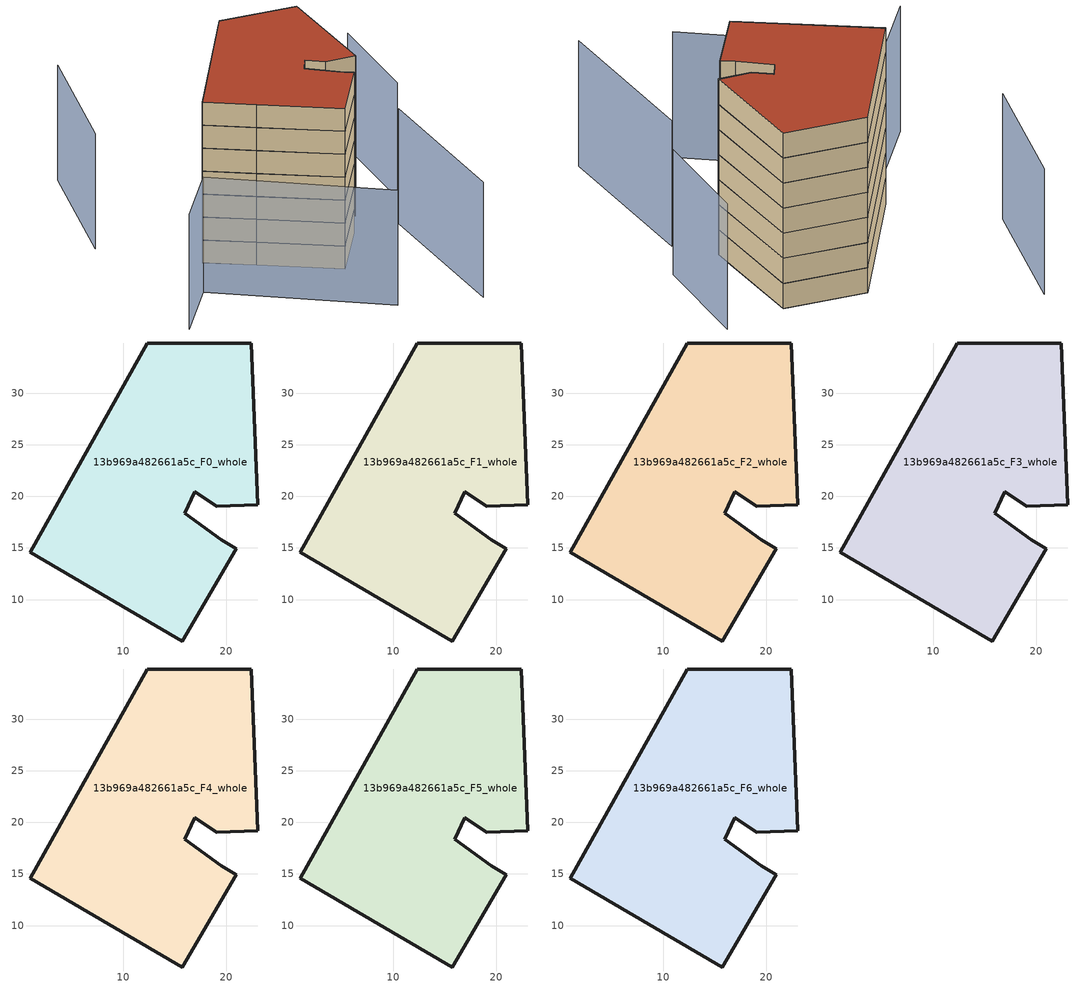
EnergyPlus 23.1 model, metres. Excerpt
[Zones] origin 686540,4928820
13b969a482661a5c_F0_whole
 floor ground (EU_floor_Construction): 15.7,5.98 20.93,14.94 19.47,15.79 15.95,18.38 16.94,20.43 19.07,19.02 23.02,19.17 22.41,34.86 12.32,34.87 0.98,14.58 6.59,11.3 z0
 wall outside (EU_wall_Construction): 15.95,18.38 19.47,15.79 20.93,14.94 15.7,5.98 6.59,11.3 0.98,14.58 12.32,34.87 22.41,34.86 23.02,19.17 19.07,19.02 16.94,20.43 15.95,18.38 z0:3
13b969a482661a5c_F1_whole
 floor to 13b969a482661a5c_F0_whole (EU_floor_Construction): 15.7,5.98 20.93,14.94 19.47,15.79 15.95,18.38 16.94,20.43 19.07,19.02 23.02,19.17 22.41,34.86 12.32,34.87 0.98,14.58 6.59,11.3 z3
 wall outside (EU_wall_Construction): 15.95,18.38 19.47,15.79 20.93,14.94 15.7,5.98 6.59,11.3 0.98,14.58 12.32,34.87 22.41,34.86 23.02,19.17 19.07,19.02 16.94,20.43 15.95,18.38 z3:6
13b969a482661a5c_F2_whole
 floor to 13b969a482661a5c_F1_whole (EU_floor_Construction): 15.7,5.98 20.93,14.94 19.47,15.79 15.95,18.38 16.94,20.43 19.07,19.02 23.02,19.17 22.41,34.86 12.32,34.87 0.98,14.58 6.59,11.3 z6
 wall outside (EU_wall_Construction): 15.95,18.38 19.47,15.79 20.93,14.94 15.7,5.98 6.59,11.3 0.98,14.58 12.32,34.87 22.41,34.86 23.02,19.17 19.07,19.02 16.94,20.43 15.95,18.38 z6:9
13b969a482661a5c_F3_whole
 floor to 13b969a482661a5c_F2_whole (EU_floor_Construction): 15.7,5.98 20.93,14.94 19.47,15.79 15.95,18.38 16.94,20.43 19.07,19.02 23.02,19.17 22.41,34.86 12.32,34.87 0.98,14.58 6.59,11.3 z9
 wall outside (EU_wall_Construction): 15.95,18.38 19.47,15.79 20.93,14.94 15.7,5.98 6.59,11.3 0.98,14.58 12.32,34.87 22.41,34.86 23.02,19.17 19.07,19.02 16.94,20.43 15.95,18.38 z9:12
13b969a482661a5c_F4_whole
 floor to 13b969a482661a5c_F3_whole (EU_floor_Construction): 15.7,5.98 20.93,14.94 19.47,15.79 15.95,18.38 16.94,20.43 19.07,19.02 23.02,19.17 22.41,34.86 12.32,34.87 0.98,14.58 6.59,11.3 z12
 wall outside (EU_wall_Construction): 15.95,18.38 19.47,15.79 20.93,14.94 15.7,5.98 6.59,11.3 0.98,14.58 12.32,34.87 22.41,34.86 23.02,19.17 19.07,19.02 16.94,20.43 15.95,18.38 z12:15
13b969a482661a5c_F5_whole
 floor to 13b969a482661a5c_F4_whole (EU_floor_Construction): 15.7,5.98 20.93,14.94 19.47,15.79 15.95,18.38 16.94,20.43 19.07,19.02 23.02,19.17 22.41,34.86 12.32,34.87 0.98,14.58 6.59,11.3 z15
 wall outside (EU_wall_Construction): 15.95,18.38 19.47,15.79 20.93,14.94 15.7,5.98 6.59,11.3 0.98,14.58 12.32,34.87 22.41,34.86 23.02,19.17 19.07,19.02 16.94,20.43 15.95,18.38 z15:18
13b969a482661a5c_F6_whole
 floor to 13b969a482661a5c_F5_whole (EU_floor_Construction): 15.7,5.98 20.93,14.94 19.47,15.79 15.95,18.38 16.94,20.43 19.07,19.02 23.02,19.17 22.41,34.86 12.32,34.87 0.98,14.58 6.59,11.3 z18
 wall outside (EU_wall_Construction): 15.95,18.38 19.47,15.79 20.93,14.94 15.7,5.98 6.59,11.3 0.98,14.58 12.32,34.87 22.41,34.86 23.02,19.17 19.07,19.02 16.94,20.43 15.95,18.38 z18:21
 roof outside (EU_roof_Construction): 22.41,34.86 23.02,19.17 19.07,19.02 16.94,20.43 15.95,18.38 19.47,15.79 20.93,14.94 15.7,5.98 6.59,11.3 0.98,14.58 12.32,34.87 z21
shading: 27.38,-7.99 26.78,15.12 / 29.67,21.98 30.12,37.17 / -8.14,-1.84 -2.33,6.96 / -2.33,6.96 17.14,-5.89 / -4.99,43.07 -8.93,23.49 z0:15
[Building]
EU S2 Campaign: North Axis=0; Terrain=City; Solar Distribution=FullExterior
[Site:Location]
Bologna: Latitude=44.5; Longitude=11.25; Time Zone=1; Elevation=37
[SizingPeriod:WeatherFileDays]
AnnualSizingPeriod: Begin Month=1; Begin Day of Month=1; End Month=12; End Day of Month=31; Day of Week for Start Day=Monday; Use Weather File Daylight Saving Period=No; Use Weather File Rain and Snow Indicators=No
[MATERIAL]
EU_InternalMass_Material: Roughness=MediumRough; Thickness=0.1; Conductivity=1; Density=1800; Specific Heat=900; Thermal Absorptance=0.9; Solar Absorptance=0.7; Visible Absorptance=0.7
[MATERIAL:NOMASS] Roughness=MediumRough; Thermal Absorptance=0.9; Solar Absorptance=0.7; Visible Absorptance=0.7
Name | Thermal Resistance
EU_wall_NoMass | 0.905828
EU_roof_NoMass | 0.37593
EU_floor_NoMass | 0.67114
[CONSTRUCTION]
EU_wall_Construction: EU_wall_NoMass
EU_roof_Construction: EU_roof_NoMass
EU_floor_Construction: EU_floor_NoMass
EU_InternalMass_Construction: EU_InternalMass_Material
[ZONE] Type=1; Multiplier=1; Ceiling Height=autocalculate; Volume=1165.67; Floor Area=autocalculate; Part of Total Floor Area=Yes
13b969a482661a5c_F0_whole; 13b969a482661a5c_F1_whole; 13b969a482661a5c_F2_whole; 13b969a482661a5c_F3_whole; 13b969a482661a5c_F4_whole; 13b969a482661a5c_F5_whole; 13b969a482661a5c_F6_whole
[INTERNALMASS] Construction=EU_InternalMass_Construction; Surface Area=388.555
Name | Zone or ZoneList
13b969a482661a5c_F0_whole_EU_InternalMass | 13b969a482661a5c_F0_whole
13b969a482661a5c_F1_whole_EU_InternalMass | 13b969a482661a5c_F1_whole
13b969a482661a5c_F2_whole_EU_InternalMass | 13b969a482661a5c_F2_whole
13b969a482661a5c_F3_whole_EU_InternalMass | 13b969a482661a5c_F3_whole
13b969a482661a5c_F4_whole_EU_InternalMass | 13b969a482661a5c_F4_whole
13b969a482661a5c_F5_whole_EU_InternalMass | 13b969a482661a5c_F5_whole
13b969a482661a5c_F6_whole_EU_InternalMass | 13b969a482661a5c_F6_whole
[OTHEREQUIPMENT] Fuel Type=Electricity; Design Level Calculation Method=Watts/Area; Power per Zone Floor Area=1; Fraction Latent=0; Fraction Radiant=0; Fraction Lost=0; Carbon Dioxide Generation Rate=0; EndUse Subcategory=EU_Step8_InternalGains
Name | Zone or ZoneList or Space or SpaceList | Schedule
EU_Step8_InternalGain_13b969a482661a5c_F0_whole_f000 | 13b969a482661a5c_F0_whole | EU_Step8_GainSchedule_13b969a482661a5c_F0_whole_f000
EU_Step8_InternalGain_13b969a482661a5c_F1_whole_f000 | 13b969a482661a5c_F1_whole | EU_Step8_GainSchedule_13b969a482661a5c_F1_whole_f000
EU_Step8_InternalGain_13b969a482661a5c_F2_whole_f000 | 13b969a482661a5c_F2_whole | EU_Step8_GainSchedule_13b969a482661a5c_F2_whole_f000
EU_Step8_InternalGain_13b969a482661a5c_F3_whole_f000 | 13b969a482661a5c_F3_whole | EU_Step8_GainSchedule_13b969a482661a5c_F3_whole_f000
EU_Step8_InternalGain_13b969a482661a5c_F4_whole_f000 | 13b969a482661a5c_F4_whole | EU_Step8_GainSchedule_13b969a482661a5c_F4_whole_f000
EU_Step8_InternalGain_13b969a482661a5c_F5_whole_f000 | 13b969a482661a5c_F5_whole | EU_Step8_GainSchedule_13b969a482661a5c_F5_whole_f000
EU_Step8_InternalGain_13b969a482661a5c_F6_whole_f000 | 13b969a482661a5c_F6_whole | EU_Step8_GainSchedule_13b969a482661a5c_F6_whole_f000
[ZONEVENTILATION:DESIGNFLOWRATE] Schedule=EU_AlwaysOn; Design Flow Rate Calculation Method=AirChanges/Hour; Air Changes per Hour=0.73129; Ventilation Type=Natural; Fan Pressure Rise=0; Fan Total Efficiency=1; Constant Term Coefficient=1; Temperature Term Coefficient=0; Velocity Term Coefficient=0; Velocity Squared Term Coefficient=0; Minimum Indoor Temperature=-100; Maximum Indoor Temperature=100; Delta Temperature=-100; Minimum Outdoor Temperature=-100; Maximum Outdoor Temperature=100; Maximum Wind Speed=40
Name | Zone or ZoneList or Space or SpaceList
EU_ConstantAir_13b969a482661a5c_F0_whole | 13b969a482661a5c_F0_whole
EU_ConstantAir_13b969a482661a5c_F1_whole | 13b969a482661a5c_F1_whole
EU_ConstantAir_13b969a482661a5c_F2_whole | 13b969a482661a5c_F2_whole
EU_ConstantAir_13b969a482661a5c_F3_whole | 13b969a482661a5c_F3_whole
EU_ConstantAir_13b969a482661a5c_F4_whole | 13b969a482661a5c_F4_whole
EU_ConstantAir_13b969a482661a5c_F5_whole | 13b969a482661a5c_F5_whole
EU_ConstantAir_13b969a482661a5c_F6_whole | 13b969a482661a5c_F6_whole
[HVACTEMPLATE:THERMOSTAT] Constant Heating Setpoint=20; Constant Cooling Setpoint=50
EU_HeatOnly_13b969a482661a5c_F0_whole; EU_HeatOnly_13b969a482661a5c_F1_whole; EU_HeatOnly_13b969a482661a5c_F2_whole; EU_HeatOnly_13b969a482661a5c_F3_whole; EU_HeatOnly_13b969a482661a5c_F4_whole; EU_HeatOnly_13b969a482661a5c_F5_whole; EU_HeatOnly_13b969a482661a5c_F6_whole
[HVACTEMPLATE:ZONE:IDEALLOADSAIRSYSTEM] System Availability Schedule=EU_AlwaysOn; Maximum Heating Supply Air Temperature=50; Minimum Cooling Supply Air Temperature=13; Maximum Heating Supply Air Humidity Ratio=0.0156; Minimum Cooling Supply Air Humidity Ratio=0.0077; Heating Limit=NoLimit; Cooling Limit=NoLimit; Heating Availability Schedule=EU_AlwaysOn; Cooling Availability Schedule=EU_CoolingOff; Dehumidification Control Type=ConstantSensibleHeatRatio; Cooling Sensible Heat Ratio=0.7; Dehumidification Setpoint=60; Humidification Control Type=None; Humidification Setpoint=30; Outdoor Air Method=None; Outdoor Air Flow Rate per Person=0.00944; Outdoor Air Flow Rate per Zone Floor Area=0; Outdoor Air Flow Rate per Zone=0; Demand Controlled Ventilation Type=None; Outdoor Air Economizer Type=NoEconomizer; Heat Recovery Type=None; Sensible Heat Recovery Effectiveness=0.7; Latent Heat Recovery Effectiveness=0.65
Name | Template Thermostat
13b969a482661a5c_F0_whole | EU_HeatOnly_13b969a482661a5c_F0_whole
13b969a482661a5c_F1_whole | EU_HeatOnly_13b969a482661a5c_F1_whole
13b969a482661a5c_F2_whole | EU_HeatOnly_13b969a482661a5c_F2_whole
13b969a482661a5c_F3_whole | EU_HeatOnly_13b969a482661a5c_F3_whole
13b969a482661a5c_F4_whole | EU_HeatOnly_13b969a482661a5c_F4_whole
13b969a482661a5c_F5_whole | EU_HeatOnly_13b969a482661a5c_F5_whole
13b969a482661a5c_F6_whole | EU_HeatOnly_13b969a482661a5c_F6_whole
[SIZING:ZONE] Zone Cooling Design Supply Air Temperature Input Method=SupplyAirTemperature; Zone Cooling Design Supply Air Temperature=13; Zone Heating Design Supply Air Temperature Input Method=SupplyAirTemperature; Zone Heating Design Supply Air Temperature=50; Zone Cooling Design Supply Air Humidity Ratio=0.008; Zone Heating Design Supply Air Humidity Ratio=0.008; Cooling Design Air Flow Method=DesignDay; Cooling Design Air Flow Rate=0; Cooling Minimum Air Flow per Zone Floor Area=0.000762; Cooling Minimum Air Flow=0; Cooling Minimum Air Flow Fraction=0.2; Heating Design Air Flow Method=DesignDay; Heating Design Air Flow Rate=0; Heating Maximum Air Flow per Zone Floor Area=0.002032; Heating Maximum Air Flow=0.141576; Heating Maximum Air Flow Fraction=0.3; Account for Dedicated Outdoor Air System=No; Dedicated Outdoor Air System Control Strategy=NeutralSupplyAir; Dedicated Outdoor Air Low Setpoint Temperature for Design=autosize; Dedicated Outdoor Air High Setpoint Temperature for Design=autosize; Zone Load Sizing Method=Sensible Load Only No Latent Load; Zone Latent Cooling Design Supply Air Humidity Ratio Input Method=HumidityRatioDifference; Zone Cooling Design Supply Air Humidity Ratio Difference=0.005; Zone Latent Heating Design Supply Air Humidity Ratio Input Method=HumidityRatioDifference; Zone Humidification Design Supply Air Humidity Ratio Difference=0.005
13b969a482661a5c_F0_whole; 13b969a482661a5c_F1_whole; 13b969a482661a5c_F2_whole; 13b969a482661a5c_F3_whole; 13b969a482661a5c_F4_whole; 13b969a482661a5c_F5_whole; 13b969a482661a5c_F6_whole
[SCHEDULE:CONSTANT]
Name | Hourly Value
EU_AlwaysOn | 1
EU_CoolingOff | 0
[SCHEDULE:FILE] Column Number=1; Rows to Skip at Top=0; Number of Hours of Data=8760; Column Separator=Comma; Interpolate to Timestep=No; Minutes per Item=60; Adjust Schedule for Daylight Savings=Yes
Name | File
EU_Step8_GainSchedule_13b969a482661a5c_F0_whole_f000 | ../../schedules/13b969a482661a5c/13b969a482661a5c_F0_whole_f000_gain.csv
EU_Step8_GainSchedule_13b969a482661a5c_F1_whole_f000 | ../../schedules/13b969a482661a5c/13b969a482661a5c_F1_whole_f000_gain.csv
EU_Step8_GainSchedule_13b969a482661a5c_F2_whole_f000 | ../../schedules/13b969a482661a5c/13b969a482661a5c_F2_whole_f000_gain.csv
EU_Step8_GainSchedule_13b969a482661a5c_F3_whole_f000 | ../../schedules/13b969a482661a5c/13b969a482661a5c_F3_whole_f000_gain.csv
EU_Step8_GainSchedule_13b969a482661a5c_F4_whole_f000 | ../../schedules/13b969a482661a5c/13b969a482661a5c_F4_whole_f000_gain.csv
EU_Step8_GainSchedule_13b969a482661a5c_F5_whole_f000 | ../../schedules/13b969a482661a5c/13b969a482661a5c_F5_whole_f000_gain.csv
EU_Step8_GainSchedule_13b969a482661a5c_F6_whole_f000 | ../../schedules/13b969a482661a5c/13b969a482661a5c_F6_whole_f000_gain.csv
